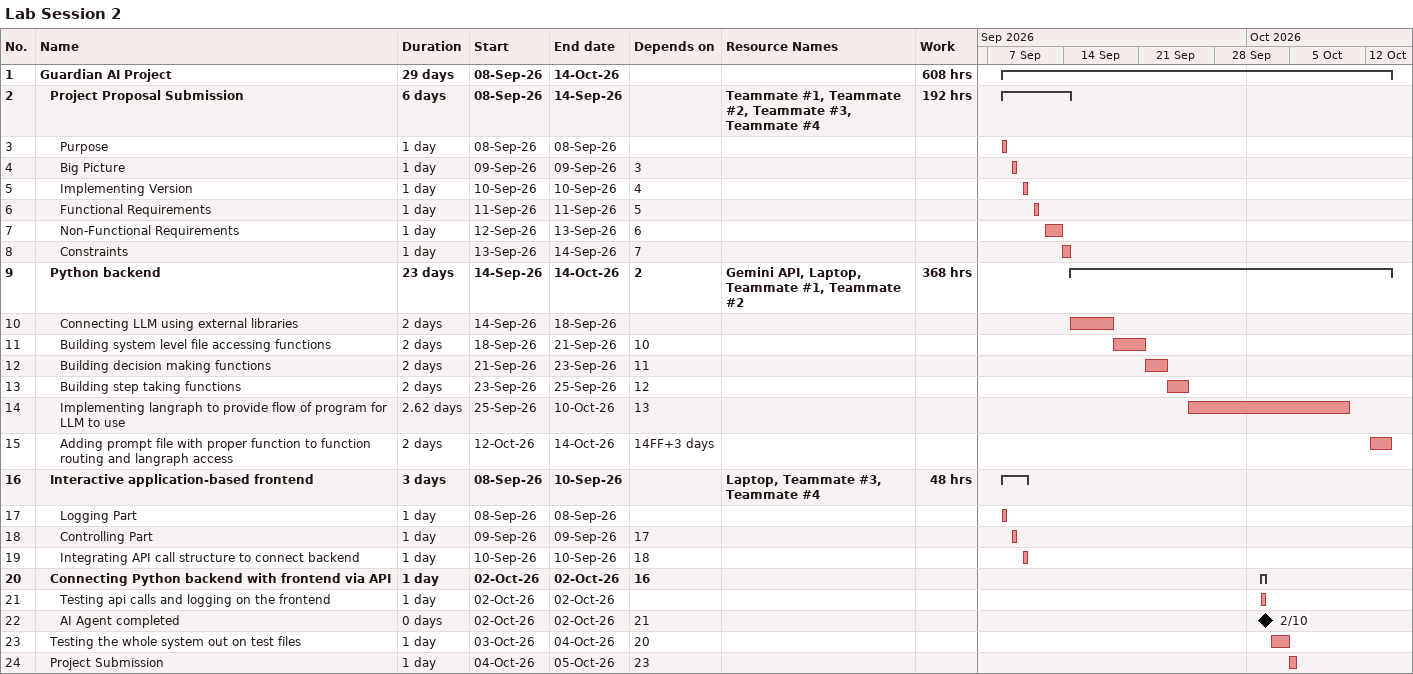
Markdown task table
Lab Session 2

| ID | Level | Task | Duration | Start | Finish | Predecessors | Resources | Work (h) |
|---|---|---|---|---|---|---|---|---|
| 1 | 1 | **Guardian AI Project** | 29d | 2026-09-08 | 2026-10-14 |  |  | 608 |
| 2 | 2 | **Project Proposal Submission** | 6d | 2026-09-08 | 2026-09-14 |  | Teammate #1, Teammate #2, Teammate #3, Teammate #4 | 192 |
| 3 | 3 | Purpose | 1d | 2026-09-08 | 2026-09-08 |  |  |  |
| 4 | 3 | Big Picture | 1d | 2026-09-09 | 2026-09-09 | 3 |  |  |
| 5 | 3 | Implementing Version | 1d | 2026-09-10 | 2026-09-10 | 4 |  |  |
| 6 | 3 | Functional Requirements | 1d | 2026-09-11 | 2026-09-11 | 5 |  |  |
| 7 | 3 | Non-Functional Requirements | 1d | 2026-09-12 | 2026-09-13 | 6 |  |  |
| 8 | 3 | Constraints | 1d | 2026-09-13 | 2026-09-14 | 7 |  |  |
| 9 | 2 | **Python backend** | 23d | 2026-09-14 | 2026-10-14 | 2 | Gemini API, Laptop, Teammate #1, Teammate #2 | 368 |
| 10 | 3 | Connecting LLM using external libraries | 2d | 2026-09-14 | 2026-09-18 |  |  |  |
| 11 | 3 | Building system level file accessing functions | 2d | 2026-09-18 | 2026-09-21 | 10 |  |  |
| 12 | 3 | Building decision making functions | 2d | 2026-09-21 | 2026-09-23 | 11 |  |  |
| 13 | 3 | Building step taking functions | 2d | 2026-09-23 | 2026-09-25 | 12 |  |  |
| 14 | 3 | Implementing langraph to provide flow of program for LLM to use | 2.62d | 2026-09-25 | 2026-10-10 | 13 |  |  |
| 15 | 3 | Adding prompt file with proper function to function routing and langraph access | 2d | 2026-10-12 | 2026-10-14 | 14FF+3d |  |  |
| 16 | 2 | **Interactive application-based frontend** | 3d | 2026-09-08 | 2026-09-10 |  | Laptop, Teammate #3, Teammate #4 | 48 |
| 17 | 3 | Logging Part | 1d | 2026-09-08 | 2026-09-08 |  |  |  |
| 18 | 3 | Controlling Part | 1d | 2026-09-09 | 2026-09-09 | 17 |  |  |
| 19 | 3 | Integrating API call structure to connect backend | 1d | 2026-09-10 | 2026-09-10 | 18 |  |  |
| 20 | 2 | **Connecting Python backend with frontend via API** | 1d | 2026-10-02 | 2026-10-02 | 16 |  |  |
| 21 | 3 | Testing api calls and logging on the frontend | 1d | 2026-10-02 | 2026-10-02 |  |  |  |
| 22 | 3 | AI Agent completed | 0d | 2026-10-02 | 2026-10-02 | 21 |  |  |
| 23 | 2 | Testing the whole system out on test files | 1d | 2026-10-03 | 2026-10-04 | 20 |  |  |
| 24 | 2 | Project Submission | 1d | 2026-10-04 | 2026-10-05 | 23 |  |  |
